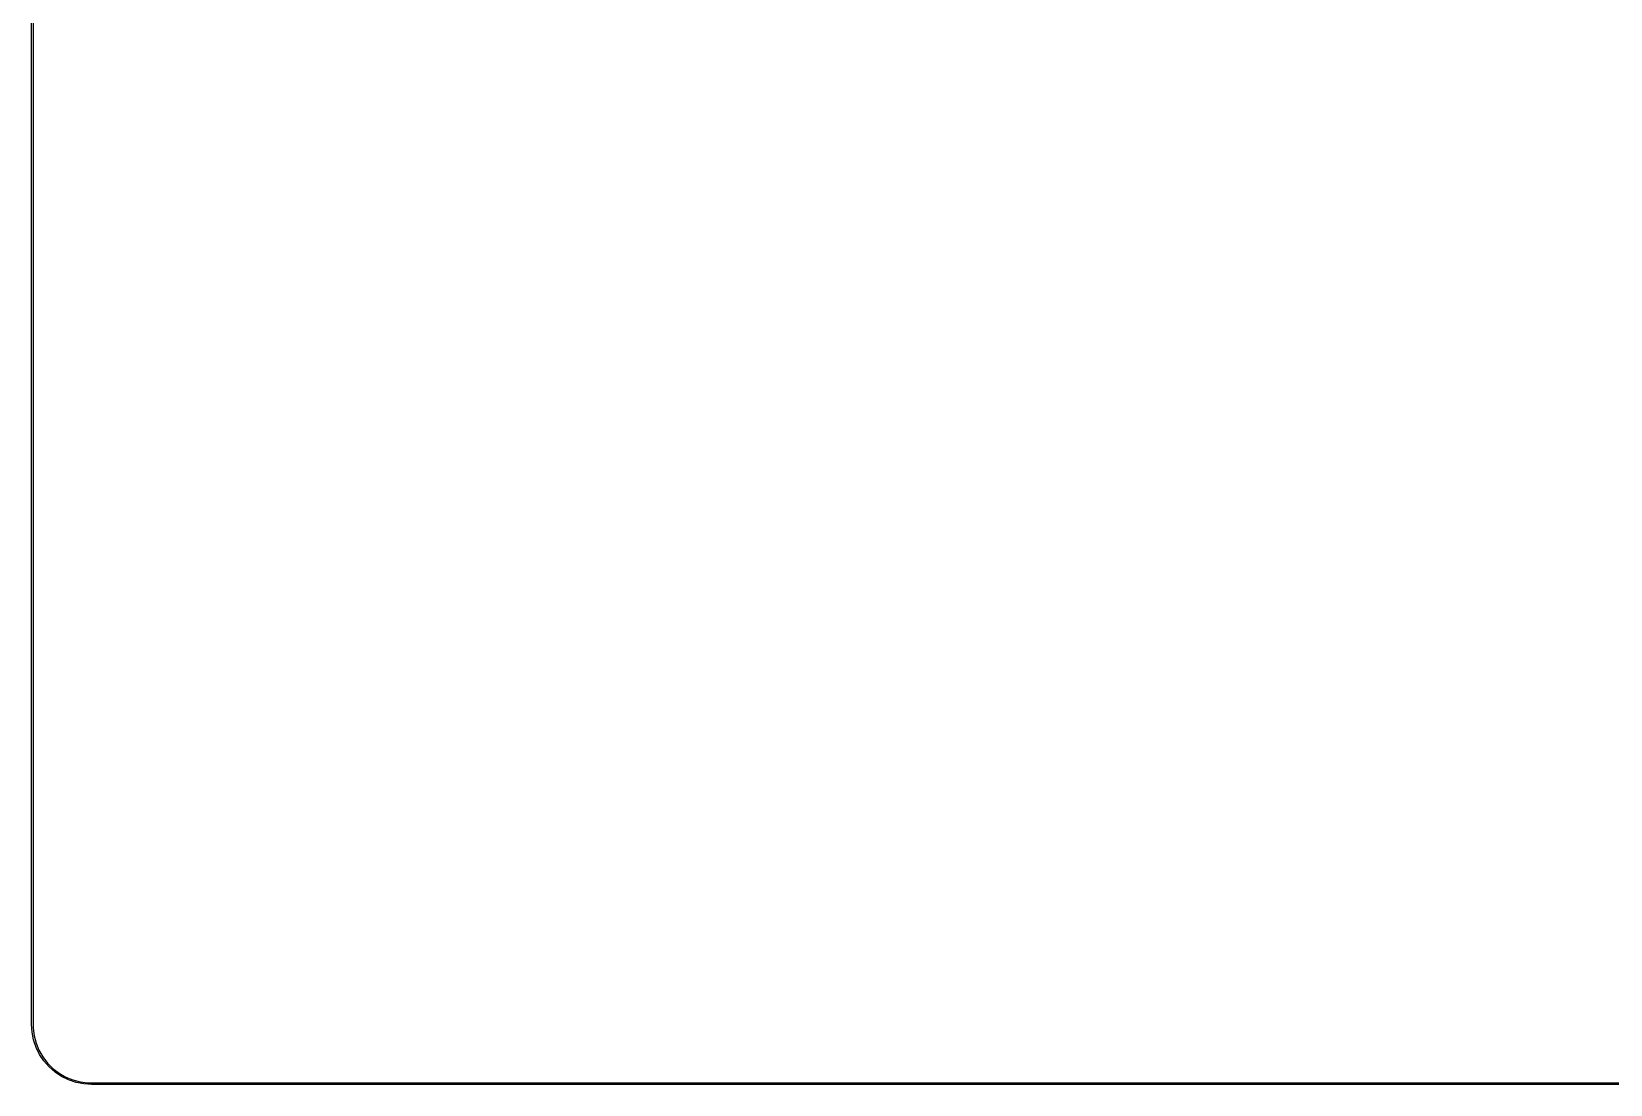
# Model space of a CAD drawing. Header units: millimetres. Extents: x 68 to 175, y -163 to -92.
# Drawn here: x 68.1 to 121.4, y -162.5 to -127 of the extents above; entities that cross this region are included whole.
import ezdxf

# ---------------------------------------------------------------- set-up
doc = ezdxf.new("R2010")
doc.units = ezdxf.units.MM
doc.layers.add('Edge.Cuts', color=254, linetype='CONTINUOUS', true_color=0xd0d2cd)

msp = doc.modelspace()

# ---------------------------------------------------------------- linework, layer by layer
at = {"layer": 'Edge.Cuts', "linetype": 'CONTINUOUS'}
for p, q in [((68.1442, -160.4828), (68.1442, -93.5284)), ((68.1942, -93.5284), (68.1942, -160.4828)), ((68.161524, -160.747116), (68.1442, -160.4828)), ((68.2132, -161.006909), (68.161524, -160.747116)), ((68.1942, -160.4828), (68.1942, -160.612248)), ((68.1942, -160.612248), (68.227992, -160.86893)), ((68.298344, -161.257734), (68.2132, -161.006909)), ((68.227992, -160.86893), (68.295, -161.119005)), ((68.295, -161.119005), (68.394075, -161.358195)), ((68.415498, -161.4953), (68.298344, -161.257734)), ((68.394075, -161.358195), (68.523523, -161.582406)), ((68.562659, -161.715542), (68.415498, -161.4953)), ((68.523523, -161.582406), (68.68113, -161.787803)), ((68.737308, -161.914692), (68.562659, -161.715542)), ((68.68113, -161.787803), (68.864197, -161.97087)), ((68.936458, -162.089341), (68.737308, -161.914692)), ((68.864197, -161.97087), (69.069594, -162.128477)), ((69.1567, -162.236502), (68.936458, -162.089341)), ((69.069594, -162.128477), (69.293805, -162.257925)), ((69.394266, -162.353656), (69.1567, -162.236502)), ((69.293805, -162.257925), (69.532995, -162.357)), ((69.645091, -162.4388), (69.394266, -162.353656)), ((69.532995, -162.357), (69.78307, -162.424008)), ((69.904884, -162.490476), (69.645091, -162.4388)), ((69.78307, -162.424008), (70.039752, -162.4578)), ((70.1692, -162.5078), (69.904884, -162.490476)), ((70.039752, -162.4578), (70.1692, -162.4578)), ((70.1692, -162.4578), (161.146844, -162.4578)), ((161.16, -162.5078), (70.1692, -162.5078))]:
    msp.add_line(p, q, dxfattribs=at)

doc.saveas('drawing.dxf')
